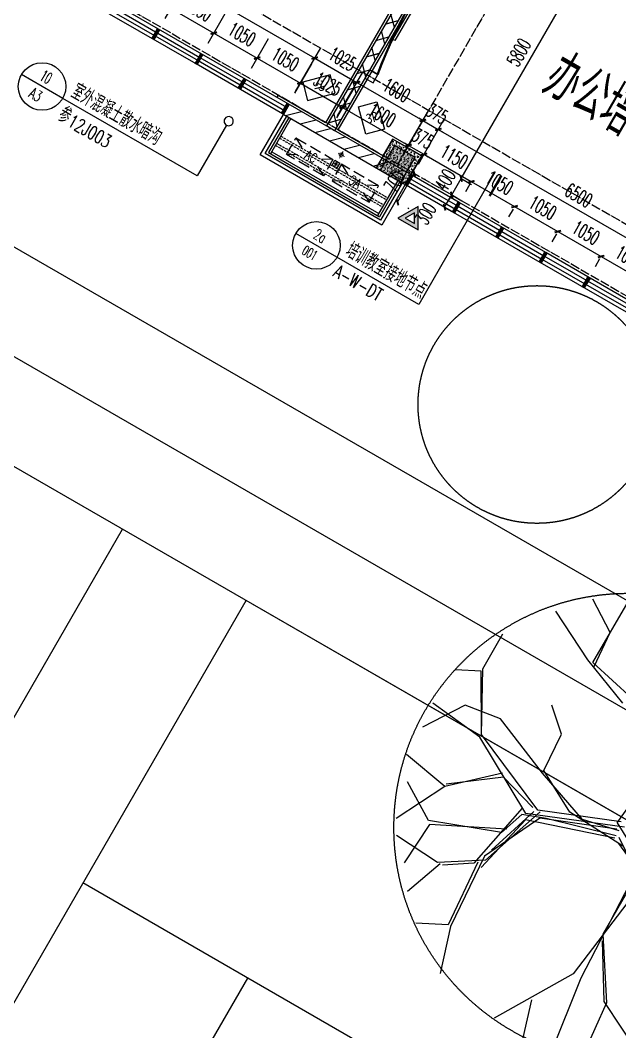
# Model space of a CAD drawing. Header units: millimetres. Extents: x 216654360 to 218309126, y 218099985 to 219647706.
# Drawn here: x 217933251 to 217945858, y 218918022 to 218939301 of the extents above; entities that cross this region are included whole.
import ezdxf
from ezdxf.enums import TextEntityAlignment as Align
from ezdxf.xclip import XClip

# ---------------------------------------------------------------- set-up
doc = ezdxf.new("R2010")
doc.units = ezdxf.units.MM
doc.header["$LTSCALE"] = 1000
doc.header["$XCLIPFRAME"] = 0
doc.linetypes.add('DASH', pattern=[0.35, 0.25, -0.1])
doc.linetypes.add('DOTE', pattern=[2.42, 2, -0.2, 0.02, -0.2])
for name, color, linetype in [('A-ANNO-DIMS', 3, 'Continuous'), ('A-ANNO-DOTE', 1, 'DOTE'), ('A-ANNO-IDEN-INDX', 3, 'Continuous'), ('A-ANNO-TXT', 7, 'Continuous'), ('A-COLU', 2, 'Continuous'), ('A-COLU-CONC', 2, 'Continuous'), ('A-FLOR', 91, 'Continuous'), ('A-FLOR-SPCL', 245, 'Continuous'), ('A-FURN', 45, 'Continuous'), ('A-WALL', 2, 'Continuous'), ('A-WALL-PATT', 252, 'Continuous'), ('A-WIND', 161, 'Continuous'), ('F-辅助线', 192, 'Continuous'), ('KTIAO', 21, 'Continuous'), ('PUB_HATCH', 8, 'Continuous'), ('WINDOW', 4, 'Continuous'), ('ZBTZ', 3, 'Continuous'), ('现状植物', 3, 'Continuous'), ('看线', 142, 'Continuous'), ('空调', 30, 'Continuous')]:
    doc.layers.add(name, color=color, linetype=linetype)
doc.layers.add('p-排水管', color=20, linetype='Continuous', lineweight=5)
doc.styles.add('_TCH_DIM_T3', font='SIMPLEX.shx', dxfattribs={"width": 0.564706, "bigfont": 'GBCBIG.shx'})
doc.styles.add('A_AXIS', font='COMPLEX', dxfattribs={"width": 0.8, "bigfont": 'HZ'})
doc.styles.add('A_DIM', font='SIMPLEX', dxfattribs={"width": 0.7, "bigfont": 'HZ'})
doc.styles.add('A_TIT', font='STFANGSO.TTF', dxfattribs={"width": 0.85})
doc.styles.add('AUDIT_D_250603204042-0', font='SIMPLEX', dxfattribs={"width": 0.7, "bigfont": 'HZ'})
doc.styles.add('HZTXT', font='TXT', dxfattribs={"bigfont": 'HZTXT'})
doc.dimstyles.new('_TCH_ARCH&&100', dxfattribs={"dimtxt": 297.5, "dimasz": 100, "dimexe": 250, "dimexo": 300, "dimgap": 126.25, "dimtad": 1, "dimdec": 0, "dimzin": 0, "dimdsep": 46, "dimtxsty": '_TCH_DIM_T3', "dimblk": 'ARCHTICK', "dimcen": 0.09, "dimclrt": 7, "dimazin": 2, "dimtfac": 1, "dimtdec": 0, "dimtix": 1, "dimtmove": 2, "dimatfit": 3, "dimfxl": 100, "dimtolj": 1, "dimtzin": 0, "dimarcsym": 0})
pattern_1 = [(45, (200, 0), (-200.000203, 200.000203), []), (135, (200, 0), (-200.000203, -200.000203), [])]

# ---------------------------------------------------------------- blocks, each defined once
blk = doc.blocks.new('123dttyuu')
at = {"color": 251, "linetype": 'Continuous'}
blk.add_line((-475.537, -1172.087), (-513.695, -1172.087), dxfattribs=at)
at = {"color": 7, "linetype": 'Continuous'}
for points in [[(-426.712, -1191.829), (-447.763, -1191.829, -0.200274), (-450.606, -1190.642), (-467.718, -1173.349, 0.200274), (-475.537, -1170.087), (-513.695, -1170.087)], [(-457.987, -1188.87), (-470.562, -1176.163, 0.200274), (-475.537, -1174.087), (-513.695, -1174.087)]]:
    blk.add_lwpolyline(points, format="xyb", dxfattribs=at)
blk = doc.blocks.new('$plan$00004031')
for p, q in [((-523.8, 582.7), (-523.8, 930.2)), ((-523.8, 743.1), (-670.9, 836.6)), ((-510.4, 569.3), (-523.8, 743.1)), ((-550.5, 582.7), (-791.3, 703)), ((-309.7, 489.1), (-550.5, 582.7)), ((-282.9, 529.2), (-523.8, 582.7)), ((-951.9, 302), (-951.9, 489.1)), ((-951.9, 288.7), (-1058.9, 235.2)), ((-804.7, 34.7), (-951.9, 302)), ((-804.7, 34.7), (-951.9, 288.7)), ((-483.6, 221.8), (-590.7, 315.4)), ((-55.5, -5.4), (-28.7, 275.3)), ((-470.2, 34.7), (-483.6, 221.8)), ((-764.6, 141.6), (-938.5, 114.9)), ((-470.2, 21.3), (-764.6, 141.6)), ((-938.5, 114.9), (-1058.9, -72.2)), ((-804.7, 21.3), (-1072.3, 48.1)), ((-403.4, -139), (-804.7, 34.7)), ((-443.5, -179.1), (-804.7, 21.3)), ((-269.6, -72.2), (-470.2, 34.7)), ((-202.7, -72.2), (-470.2, 21.3)), ((-42.1, 8), (-403.4, -139)), ((-15.4, -5.4), (-443.5, -179.1)), ((-42.1, -32.1), (-376.6, -165.8)), ((-28.7, -32.1), (-202.7, -72.2)), ((-55.5, -5.4), (292.3, -192.5)), ((-630.8, -72.2), (-831.5, -259.3)), ((-617.4, -85.6), (-831.5, -246)), ((-430.1, -139), (-617.4, -85.6)), ((-28.7, -72.2), (-430.1, -205.9)), ((-28.7, -58.8), (-349.8, -152.4)), ((24.8, -85.6), (-269.6, -72.2)), ((-15.4, -58.8), (185.3, -192.5)), ((-2, -85.6), (359.2, -246)), ((-390, -139), (-497, -459.8)), ((131.8, -125.7), (158.6, -713.8)), ((145.2, -139), (145.2, -486.5)), ((-470.2, -165.8), (-537.1, -499.9)), ((-376.6, -165.8), (-510.4, -446.4)), ((-416.7, -152.4), (-497, -406.3)), ((-349.8, -152.4), (-456.9, -192.5)), ((-831.5, -259.3), (-1058.9, -219.2)), ((-456.9, -192.5), (-497, -312.8)), ((-430.1, -205.9), (-497, -499.9)), ((185.3, -192.5), (118.4, -713.8)), ((-831.5, -259.3), (-951.9, -499.9)), ((-818.1, -433.1), (-992, -326.2)), ((-497, -312.8), (-818.1, -433.1)), ((-483.6, -286.1), (-804.7, -446.4)), ((-804.7, -446.4), (-818.1, -660.3)), ((-497, -459.8), (-684.3, -580.1)), ((-510.4, -446.4), (-483.6, -807.3)), ((-537.1, -499.9), (-657.5, -580.1)), ((-523.8, -486.5), (-497, -807.3)), ((145.2, -486.5), (319.1, -753.8)), ((158.6, -513.3), (305.7, -753.8)), ((-684.3, -580.1), (-911.7, -566.7)), ((-670.9, -580.1), (-737.8, -767.2)), ((118.4, -713.8), (-95.6, -1074.6)), ((158.6, -713.8), (212.1, -1088)), ((305.7, -753.8), (600.1, -900.9)), ((319.1, -753.8), (345.9, -1021.2)), ((-497, -807.3), (-630.8, -874.1)), ((-483.6, -807.3), (-416.7, -1021.2)), ((11.4, -914.2), (64.9, -1088))]:
    blk.add_line(p, q)
blk.add_circle((0, 1.7), 1086.3)
blk = doc.blocks.new('123sfg')
at = {"color": 5, "linetype": 'Continuous'}
for p, q in [((-488.181, -1174.087), (-488.181, -1227.658)), ((-485.181, -1174.087), (-485.181, -1225.876)), ((-481.181, -1185.845), (-481.181, -1180.938))]:
    blk.add_line(p, q, dxfattribs=at)
at = {"color": 3, "linetype": 'Continuous'}
for p, q in [((-475.537, -1174.077), (-485.181, -1174.077)), ((-470.656, -1180.938), (-485.181, -1180.938))]:
    blk.add_line(p, q, dxfattribs=at)
blk.add_circle((-481.944, -1167.449), 2.5, dxfattribs=at)
at = {"color": 7, "linetype": 'Continuous'}
blk.add_blockref('123dttyuu', (0, 0.01), dxfattribs=at)
at = {"layer": 'ZBTZ', "linetype": 'Continuous', "xscale": 0.004534787596233304, "yscale": 0.004534787596233304, "zscale": 0.004534787596233304, "rotation": 359.9999999999989}
blk.add_blockref('$plan$00004031', (-475.835, -1174.204), dxfattribs=at)
blk = doc.blocks.new('67890-')
at = {"layer": 'PUB_HATCH'}
h = blk.add_hatch(dxfattribs=at)
h.set_pattern_fill('多孔材料', color=256, scale=100, style=0)
h.set_pattern_definition(pattern_1)
h.paths.add_polyline_path([(4937797, -191756), (4937597, -191556), (4937597, -198596), (4937797, -198596)])
at = {"layer": 'A-FURN', "color": 251}
blk.add_line((4937796, -197120), (4937996, -197120), dxfattribs=at)
for points in [[(4937896, -194320), (4937946, -194320), (4937946, -196320), (4937896, -196320)], [(4937796, -197120), (4937796, -197320), (4937996, -197320), (4937996, -197120)], [(4938405, -198331), (4937981, -197907), (4938263, -197624), (4938688, -198048)]]:
    blk.add_lwpolyline(points, close=True, dxfattribs=at)
for radius, start, end in [(10897, 170.4811, 189.4962), (10877, 170.4635, 189.5139)]:
    blk.add_arc((4948724, -195322), radius, start, end, dxfattribs=at)
at = {"layer": 'A-WALL'}
for p, q in [((4937597, -191556), (4937597, -198596)), ((4937797, -191756), (4937797, -198596)), ((4937797, -198596), (4937597, -198596))]:
    blk.add_line(p, q, dxfattribs=at)
at = {"layer": 'A-WALL', "color": 6}
blk.add_lwpolyline([(4937872, -191806), (4937847, -191806), (4937847, -198546), (4938947, -198546), (4938947, -198136), (4939647, -198136), (4939647, -198596)], dxfattribs=at)
at = {"layer": 'A-ANNO-TXT', "linetype": 'Continuous', "style": 'A_DIM', "width": 0.7}
blk.add_text('办公培训用房', height=1000, dxfattribs=at).set_placement((4941110, -195730))
at = {"layer": 'A-ANNO-TXT', "style": 'A_TIT', "width": 0.85}
blk.add_text('3P', height=209.3, rotation=45, dxfattribs=at).set_placement((4938326, -198123))
blk = doc.blocks.new('erhyu')
at = {"layer": 'PUB_HATCH'}
h = blk.add_hatch(dxfattribs=at)
h.set_pattern_fill('多孔材料', color=256, scale=100, style=0)
h.set_pattern_definition(pattern_1)
h.paths.add_polyline_path([(4947513, -191656), (4947447, -191756), (4947447, -198596), (4947647, -198596), (4947647, -191656)])
at = {"layer": 'A-FURN', "color": 251}
blk.add_lwpolyline([(4946838, -198331), (4947263, -197907), (4946980, -197624), (4946555, -198048)], close=True, dxfattribs=at)
at = {"layer": 'A-WALL'}
for p, q in [((4947647, -191656), (4947647, -198596)), ((4947447, -191756), (4947447, -198596)), ((4947647, -198596), (4947447, -198596))]:
    blk.add_line(p, q, dxfattribs=at)
at = {"layer": 'A-WALL', "color": 6}
blk.add_line((4946247, -198596), (4946247, -198546), dxfattribs=at)
blk.add_lwpolyline([(4947372, -191806), (4947397, -191806), (4947397, -198546), (4946247, -198546)], dxfattribs=at)
at = {"layer": 'A-ANNO-TXT', "style": 'A_TIT', "width": 0.85}
blk.add_text('3P', height=209.3, rotation=315, dxfattribs=at).set_placement((4946734, -197940))
blk = doc.blocks.new('A$Cbd128c3d')
at = {"layer": 'A-COLU'}
h = blk.add_hatch(color=256, dxfattribs=at)
h.dxf.hatch_style = 1
h.paths.add_polyline_path([(3600, -240), (4100, -240), (4100, -840), (3600, -840)])
blk.add_lwpolyline([(3600, -240), (4100, -240), (4100, -840), (3600, -840)], close=True, dxfattribs=at)
blk = doc.blocks.new('124sty')
at = {"layer": 'A-COLU-CONC'}
h = blk.add_hatch(dxfattribs=at)
h.set_pattern_fill('混凝土', scale=10, angle=270)
h.set_pattern_definition([(320, (0, 0), (-6.2752135, -71.72601826), [7.5, -82.5]), (265, (0, 0), (75.2192134, 13.8751334), [6, -66]), (10.4514, (-0.52, -5.98), (68.9439542, -57.8509382), [6.374019, -70.1142112]), (316.1842, (20, -4e-15), (-16.5519014, -106.7241049), [11.25, -123.75]), (6.6356, (18.62, -8.89), (97.4117871, -93.4662706), [9.5610288, -105.1713]), (261.1842, (20, -4e-15), (97.41186, -93.4661945), [9, -99]), (291, (15, -10), (-40.26188907, -59.6907052), [7.5, -82.5]), (236, (15, -10), (72.5150045, -24.3315332), [6, -66]), (341.4514, (11.645, -14.974), (32.2530497, -84.02226286), [6.374019, -70.1142112]), (307.5, (0, 0), (33.28938538, -1.21598553), [0, -65.2, 0, -67, 0, -66.25]), (277.5, (0, 0), (39.44117119, -26.30695374), [0, -38.2, 0, -63.7, 0, -25.25]), (237.5, (4e-15, 22.3), (-2.25548717, -53.38224362), [0, -25, 0, -78, 0, -103.5]), (227.5, (6e-15, 32.3), (10.01049823, -58.31861693), [0, -32.5, 0, -51.8, 0, -73.5])])
h.paths.add_polyline_path([(6511336, 87627), (6512036, 87627), (6512036, 86927), (6511336, 86927)])
at = {"layer": 'A-COLU-CONC', "color": 7}
for points in [[(6511336, 87627), (6512036, 87627), (6512036, 86927), (6511336, 86927)], [(6511436, 87627), (6511936, 87627), (6511936, 87027), (6511436, 87027)], [(6511436, 87627), (6511936, 87627), (6511936, 87027), (6511436, 87027)]]:
    blk.add_lwpolyline(points, close=True, dxfattribs=at)
blk.add_blockref('A$Cbd128c3d', (6507836, 87867))
blk = doc.blocks.new('2929sk')
at = {"layer": 'A-ANNO-DOTE', "ltscale": 0.1}
for p, q in [((-16719, -79973), (-76058, -79973)), ((-40108, -98506), (-40108, -79973)), ((-16719, -81273), (-77372, -81273))]:
    blk.add_line(p, q, dxfattribs=at)
at = {"layer": 'A-COLU-CONC', "color": 7, "xscale": -1, "rotation": 359.9999557338585}
blk.add_blockref('124sty', (6471578, -167305), dxfattribs=at)
blk = doc.blocks.new('$WINLIB2D$00000001')
at = {"color": 0}
for points in [[(-0.5, 0.5), (-0.5, -0.5)], [(-0.5, 0.5), (0.5, 0.5)], [(0.5, -0.5), (0.5, 0.5)], [(0.5, 0.167), (-0.5, 0.167)], [(0.5, -0.167), (-0.5, -0.167)], [(-0.5, -0.5), (0.5, -0.5)]]:
    blk.add_lwpolyline(points, dxfattribs=at)
blk = doc.blocks.new('yrtggerr')
at = {"layer": 'PUB_HATCH'}
h = blk.add_hatch(dxfattribs=at)
h.set_pattern_fill('普通砖', color=256, scale=100, style=0)
h.set_pattern_definition([(45, (0, 179.5), (-176.776766, 176.776766), [])])
h.paths.add_polyline_path([(6087321, 26732), (6084321, 26732), (6084321, 26492), (6087321, 26492)])
at = {"layer": 'A-WALL'}
for p, q in [((6087321, 26732), (6084321, 26732)), ((6084321, 26732), (6084321, 26492)), ((6087321, 26492), (6087321, 26732)), ((6084321, 26492), (6087321, 26492))]:
    blk.add_line(p, q, dxfattribs=at)
at = {"layer": 'A-WIND', "rotation": 180}
for p, xscale, yscale, zscale in [((6081171, 26612), 2100, -240, 2100), ((6083271, 26612), 2100, -240, 2100), ((6087896, 26612), 1150, 240, 1150), ((6089521, 26612), 2100, -240, 2100), ((6091621, 26612), 2100, -240, 2100)]:
    blk.add_blockref('$WINLIB2D$00000001', p, dxfattribs=dict(at, xscale=xscale, yscale=yscale, zscale=zscale))
blk = doc.blocks.new('13afrt5y')
h = blk.add_hatch(color=251)
h.dxf.hatch_style = 1
h.paths.add_polyline_path([(6076796, 26732), (6076846, 26732), (6076846, 26492), (6076796, 26492)])
at = {"layer": 'WINDOW'}
blk.add_lwpolyline([(6076796, 26732), (6076846, 26732), (6076846, 26492), (6076796, 26492)], close=True, dxfattribs=at)
blk = doc.blocks.new('123rgty')
h = blk.add_hatch(color=1)
h.dxf.hatch_style = 1
h.paths.add_polyline_path([(6084240, 23865), (6083696, 23066), (6084660, 22994)])
h.paths.add_polyline_path([(6084218, 23566), (6084412, 23163), (6083966, 23196)], flags=16)
at = {"color": 251}
for points in [[(6083696, 23066), (6084660, 22994), (6084240, 23865)], [(6083966, 23196), (6084412, 23163), (6084218, 23566)]]:
    blk.add_lwpolyline(points, close=True, dxfattribs=at)
blk = doc.blocks.new('424e523234')
at = {"layer": 'KTIAO', "linetype": 'DASH'}
for p, q in [((89815, -4159703), (90024, -4159814)), ((90715, -4159703), (90508, -4159814)), ((90024, -4159992), (89815, -4160103)), ((90508, -4159992), (90715, -4160103))]:
    blk.add_line(p, q, dxfattribs=at)
blk.add_lwpolyline([(89815, -4159703), (90715, -4159703), (90715, -4160103), (89815, -4160103)], close=True, dxfattribs=at)
at = {"layer": '空调', "color": 7, "style": 'HZTXT', "width": 0.75}
blk.add_text('AC', height=198, dxfattribs=at).set_placement((90163, -4159977))
blk = doc.blocks.new('uh24h')
at = {"layer": 'F-辅助线'}
blk.add_lwpolyline([(0, 0), (350, 0), (350, 350), (0, 350)], close=True, dxfattribs=at)
at = {"layer": 'p-排水管'}
for points in [[(50, 175), (300, 175)], [(175, 300), (175, 50)]]:
    blk.add_lwpolyline(points, dxfattribs=at)
blk.add_lwpolyline([(100, 175, 1), (250, 175, 1), (100, 175, 1)], format="xyb", dxfattribs=at)
blk = doc.blocks.new('A$C1B26468D')
at = {"layer": 'p-排水管'}
for points in [[(0, 0), (-116, 0)], [(0, 0), (0, 112)], [(0, 0), (116, 0)], [(0, 0), (0, -112)]]:
    blk.add_lwpolyline(points, dxfattribs=at)
at = {"layer": 'p-排水管', "color": 1, "ltscale": 0.4, "const_width": 10}
blk.add_lwpolyline([(-75, 0, 2.414214), (0, 75, 0.414214)], format="xyb", close=True, dxfattribs=at)
at = {"layer": 'p-排水管'}
blk.add_circle((0, 0), 51.7, dxfattribs=at)
blk = doc.blocks.new('123saa')
at = {"layer": '看线', "ltscale": 0.4, "xscale": 0.6666666666666666, "yscale": 0.6666666666666666, "zscale": 0.6666666666666666}
blk.add_blockref('A$C1B26468D', (6115536, -199016), dxfattribs=at)
blk = doc.blocks.new('gretrnhthreygthrhnfehtryre')
at = {"layer": 'A-FLOR'}
for points in [[(-12156, -352004), (-12156, -352987), (-15106, -352986), (-15106, -352003)], [(-12231, -352004), (-12231, -352912), (-15031, -352911), (-15031, -352003)]]:
    blk.add_lwpolyline(points, close=True, dxfattribs=at)
at = {"layer": 'A-FLOR', "color": 40, "true_color": 0xf8d731}
for points in [[(-14981, -352003), (-14981, -352857)], [(-14931, -352003), (-14931, -352857)], [(-12331, -352003), (-12331, -352858)], [(-12281, -352003), (-12281, -352858)], [(-14981, -352857), (-12281, -352858)], [(-14931, -352807), (-12331, -352808)]]:
    blk.add_lwpolyline(points, dxfattribs=at)
at = {"layer": 'A-FLOR', "color": 40, "linetype": 'DASH', "ltscale": 0.2, "true_color": 0xf8d731}
for points in [[(-14931, -352428), (-12331, -352427)], [(-14931, -352478), (-12331, -352477)], [(-14931, -352600), (-12331, -352599)], [(-14931, -352650), (-12331, -352649)]]:
    blk.add_lwpolyline(points, dxfattribs=at)
at = {"layer": 'A-ANNO-TXT', "xscale": -0.3333333333333333, "yscale": 0.3333333333333333, "zscale": 0.3333333333333333}
blk.add_blockref('uh24h', (-13573, -352416), dxfattribs=at)
at = {"layer": 'A-WALL-PATT', "rotation": 90}
blk.add_blockref('123saa', (-212647, -6467669), dxfattribs=at)
at = {"layer": '空调'}
blk.add_blockref('424e523234', (-104449, 3807400), dxfattribs=at)
at = {"layer": '空调', "xscale": -1}
blk.add_blockref('424e523234', (77188, 3807400), dxfattribs=at)
blk = doc.blocks.new('_ArchTick')
at = {"color": 0, "linetype": 'ByBlock', "const_width": 0.4}
blk.add_lwpolyline([(-0.5, -0.5), (0.5, 0.5)], dxfattribs=at)
blk = doc.blocks.new('*D564')
at = {"layer": 'A-ANNO-DIMS', "color": 0, "lineweight": -2, "transparency": 16777216}
for p, q in [((6081171, 27706), (6081171, 26989)), ((6082221, 27706), (6082221, 26989)), ((6081171, 27239), (6082221, 27239))]:
    blk.add_line(p, q, dxfattribs=at)
at = {"layer": 'Defpoints', "color": 0, "transparency": 16777216}
for p in [(6081171, 28006), (6082221, 28006), (6082221, 27239)]:
    blk.add_point(p, dxfattribs=at)
at = {"layer": 'A-ANNO-DIMS', "color": 0, "lineweight": -2, "transparency": 16777216, "xscale": 100, "yscale": 100, "zscale": 100}
for p, rotation in [((6081171, 27239), 180.0034068121755), ((6082221, 27239), 0.003406812175547745)]:
    blk.add_blockref('_ArchTick', p, dxfattribs=dict(at, rotation=rotation))
at = {"layer": 'A-ANNO-DIMS', "color": 7, "transparency": 16777216, "insert": (6081696, 27514), "char_height": 297.5, "attachment_point": 5, "rotation": 0.0034, "style": '_TCH_DIM_T3'}
blk.add_mtext('\\A1;1050', dxfattribs=at)
blk = doc.blocks.new('*D565')
at = {"layer": 'A-ANNO-DIMS', "color": 0, "lineweight": -2, "transparency": 16777216}
for p, q in [((6082221, 27706), (6082221, 26989)), ((6083271, 27706), (6083271, 26990)), ((6082221, 27239), (6083271, 27240))]:
    blk.add_line(p, q, dxfattribs=at)
at = {"layer": 'Defpoints', "color": 0, "transparency": 16777216}
for p in [(6082221, 28006), (6083271, 28006), (6083271, 27240)]:
    blk.add_point(p, dxfattribs=at)
at = {"layer": 'A-ANNO-DIMS', "color": 0, "lineweight": -2, "transparency": 16777216, "xscale": 100, "yscale": 100, "zscale": 100}
for p, rotation in [((6082221, 27239), 180.0034068121754), ((6083271, 27240), 0.003406812175356913)]:
    blk.add_blockref('_ArchTick', p, dxfattribs=dict(at, rotation=rotation))
at = {"layer": 'A-ANNO-DIMS', "color": 7, "transparency": 16777216, "insert": (6082746, 27515), "char_height": 297.5, "attachment_point": 5, "rotation": 0.0034, "style": '_TCH_DIM_T3'}
blk.add_mtext('\\A1;1050', dxfattribs=at)
blk = doc.blocks.new('*D566')
at = {"layer": 'A-ANNO-DIMS', "color": 0, "lineweight": -2, "transparency": 16777216}
for p, q in [((6083271, 27706), (6083271, 26990)), ((6084321, 27706), (6084321, 26990)), ((6083271, 27240), (6084321, 27240))]:
    blk.add_line(p, q, dxfattribs=at)
at = {"layer": 'Defpoints', "color": 0, "transparency": 16777216}
for p in [(6083271, 28006), (6084321, 28006), (6084321, 27240)]:
    blk.add_point(p, dxfattribs=at)
at = {"layer": 'A-ANNO-DIMS', "color": 0, "lineweight": -2, "transparency": 16777216, "xscale": 100, "yscale": 100, "zscale": 100}
for p, rotation in [((6083271, 27240), 180.0034068121753), ((6084321, 27240), 0.00340681217534419)]:
    blk.add_blockref('_ArchTick', p, dxfattribs=dict(at, rotation=rotation))
at = {"layer": 'A-ANNO-DIMS', "color": 7, "transparency": 16777216, "insert": (6083796, 27515), "char_height": 297.5, "attachment_point": 5, "rotation": 0.0034, "style": '_TCH_DIM_T3'}
blk.add_mtext('\\A1;1050', dxfattribs=at)
blk = doc.blocks.new('*D567')
at = {"layer": 'A-ANNO-DIMS', "color": 0, "lineweight": -2, "transparency": 16777216}
for p, q in [((6084321, 27706), (6084321, 26990)), ((6085346, 27706), (6085346, 26990)), ((6084321, 27240), (6085346, 27240))]:
    blk.add_line(p, q, dxfattribs=at)
at = {"layer": 'Defpoints', "color": 0, "transparency": 16777216}
for p in [(6084321, 28006), (6085346, 28006), (6085346, 27240)]:
    blk.add_point(p, dxfattribs=at)
at = {"layer": 'A-ANNO-DIMS', "color": 0, "lineweight": -2, "transparency": 16777216, "xscale": 100, "yscale": 100, "zscale": 100}
for p, rotation in [((6084321, 27240), 180.0034068121755), ((6085346, 27240), 0.003406812175471411)]:
    blk.add_blockref('_ArchTick', p, dxfattribs=dict(at, rotation=rotation))
at = {"layer": 'A-ANNO-DIMS', "color": 7, "transparency": 16777216, "insert": (6084833, 27515), "char_height": 297.5, "attachment_point": 5, "rotation": 0.0034, "style": '_TCH_DIM_T3'}
blk.add_mtext('\\A1;1025', dxfattribs=at)
blk = doc.blocks.new('*D596')
at = {"layer": 'A-ANNO-DIMS', "color": 0, "lineweight": -2, "transparency": 16777216}
for p, q in [((6087321, 27032), (6087321, 28095)), ((6093821, 27032), (6093821, 28095)), ((6087321, 27845), (6093821, 27845))]:
    blk.add_line(p, q, dxfattribs=at)
at = {"layer": 'Defpoints', "color": 0, "transparency": 16777216}
for p in [(6093821, 27845), (6087321, 26732), (6093821, 26732)]:
    blk.add_point(p, dxfattribs=at)
at = {"layer": 'A-ANNO-DIMS', "color": 0, "lineweight": -2, "transparency": 16777216, "xscale": 100, "yscale": 100, "zscale": 100}
for p, rotation in [((6087321, 27845), 179.9999366693548), ((6093821, 27845), 359.9999366693548)]:
    blk.add_blockref('_ArchTick', p, dxfattribs=dict(at, rotation=rotation))
at = {"layer": 'A-ANNO-DIMS', "color": 7, "transparency": 16777216, "insert": (6090571, 28120), "char_height": 297.5, "attachment_point": 5, "rotation": 359.9999, "style": '_TCH_DIM_T3'}
blk.add_mtext('\\A1;6500', dxfattribs=at)
blk = doc.blocks.new('*D597')
at = {"layer": 'A-ANNO-DIMS', "color": 0, "lineweight": -2, "transparency": 16777216}
for p, q in [((6086946, 27032), (6086946, 28095)), ((6087321, 27032), (6087321, 28095)), ((6086946, 27845), (6086846, 27845)), ((6086946, 27845), (6087321, 27845)), ((6087321, 27845), (6087421, 27845))]:
    blk.add_line(p, q, dxfattribs=at)
at = {"layer": 'Defpoints', "color": 0, "transparency": 16777216}
for p in [(6087321, 27845), (6086946, 26732), (6087321, 26732)]:
    blk.add_point(p, dxfattribs=at)
at = {"layer": 'A-ANNO-DIMS', "color": 0, "lineweight": -2, "transparency": 16777216, "xscale": 100, "yscale": 100, "zscale": 100}
for p, rotation in [((6086946, 27845), 359.9999366693551), ((6087321, 27845), 179.9999366693551)]:
    blk.add_blockref('_ArchTick', p, dxfattribs=dict(at, rotation=rotation))
at = {"layer": 'A-ANNO-DIMS', "color": 7, "transparency": 16777216, "insert": (6087133, 28120), "char_height": 297.5, "attachment_point": 5, "rotation": 359.9999, "style": '_TCH_DIM_T3'}
blk.add_mtext('\\A1;375', dxfattribs=at)
blk = doc.blocks.new('*D598')
at = {"layer": 'A-ANNO-DIMS', "color": 0, "lineweight": -2, "transparency": 16777216}
for p, q in [((6085346, 27032), (6085346, 28095)), ((6086946, 27032), (6086946, 28095)), ((6085346, 27845), (6086946, 27845))]:
    blk.add_line(p, q, dxfattribs=at)
at = {"layer": 'Defpoints', "color": 0, "transparency": 16777216}
for p in [(6086946, 27845), (6085346, 26732), (6086946, 26732)]:
    blk.add_point(p, dxfattribs=at)
at = {"layer": 'A-ANNO-DIMS', "color": 0, "lineweight": -2, "transparency": 16777216, "xscale": 100, "yscale": 100, "zscale": 100}
for p, rotation in [((6085346, 27845), 179.9999366693548), ((6086946, 27845), 359.9999366693548)]:
    blk.add_blockref('_ArchTick', p, dxfattribs=dict(at, rotation=rotation))
at = {"layer": 'A-ANNO-DIMS', "color": 7, "transparency": 16777216, "insert": (6086146, 28120), "char_height": 297.5, "attachment_point": 5, "rotation": 359.9999, "style": '_TCH_DIM_T3'}
blk.add_mtext('\\A1;1600', dxfattribs=at)
blk = doc.blocks.new('*D599')
at = {"layer": 'A-ANNO-DIMS', "color": 0, "lineweight": -2, "transparency": 16777216}
for p, q in [((6084321, 27032), (6084321, 28095)), ((6085346, 27032), (6085346, 28095)), ((6084321, 27845), (6085346, 27845))]:
    blk.add_line(p, q, dxfattribs=at)
at = {"layer": 'Defpoints', "color": 0, "transparency": 16777216}
for p in [(6085346, 27845), (6084321, 26732), (6085346, 26732)]:
    blk.add_point(p, dxfattribs=at)
at = {"layer": 'A-ANNO-DIMS', "color": 0, "lineweight": -2, "transparency": 16777216, "xscale": 100, "yscale": 100, "zscale": 100}
for p, rotation in [((6084321, 27845), 179.9999366693547), ((6085346, 27845), 359.9999366693547)]:
    blk.add_blockref('_ArchTick', p, dxfattribs=dict(at, rotation=rotation))
at = {"layer": 'A-ANNO-DIMS', "color": 7, "transparency": 16777216, "insert": (6084833, 28120), "char_height": 297.5, "attachment_point": 5, "rotation": 359.9999, "style": '_TCH_DIM_T3'}
blk.add_mtext('\\A1;1025', dxfattribs=at)
blk = doc.blocks.new('*D600')
at = {"layer": 'A-ANNO-DIMS', "color": 0, "lineweight": -2, "transparency": 16777216}
for p, q in [((6079746, 27032), (6079746, 28095)), ((6084321, 27032), (6084321, 28095)), ((6079746, 27845), (6084321, 27845))]:
    blk.add_line(p, q, dxfattribs=at)
at = {"layer": 'Defpoints', "color": 0, "transparency": 16777216}
for p in [(6084321, 27845), (6079746, 26732), (6084321, 26732)]:
    blk.add_point(p, dxfattribs=at)
at = {"layer": 'A-ANNO-DIMS', "color": 0, "lineweight": -2, "transparency": 16777216, "xscale": 100, "yscale": 100, "zscale": 100}
for p, rotation in [((6079746, 27845), 179.9999366693548), ((6084321, 27845), 359.9999366693548)]:
    blk.add_blockref('_ArchTick', p, dxfattribs=dict(at, rotation=rotation))
at = {"layer": 'A-ANNO-DIMS', "color": 7, "transparency": 16777216, "insert": (6082033, 28120), "char_height": 297.5, "attachment_point": 5, "rotation": 359.9999, "style": '_TCH_DIM_T3'}
blk.add_mtext('\\A1;4575', dxfattribs=at)
blk = doc.blocks.new('*D612')
at = {"layer": 'A-ANNO-DIMS', "color": 0, "lineweight": -2, "transparency": 16777216}
for p, q in [((6091621, 27240), (6092671, 27240)), ((6091621, 27181), (6091621, 26990)), ((6092671, 27181), (6092671, 26990))]:
    blk.add_line(p, q, dxfattribs=at)
at = {"layer": 'Defpoints', "color": 0, "transparency": 16777216}
for p in [(6091621, 27481), (6092671, 27481), (6092671, 27240)]:
    blk.add_point(p, dxfattribs=at)
at = {"layer": 'A-ANNO-DIMS', "color": 0, "lineweight": -2, "transparency": 16777216, "xscale": 100, "yscale": 100, "zscale": 100, "rotation": 180}
blk.add_blockref('_ArchTick', (6091621, 27240), dxfattribs=at)
at = {"layer": 'A-ANNO-DIMS', "color": 0, "lineweight": -2, "transparency": 16777216, "xscale": 100, "yscale": 100, "zscale": 100}
blk.add_blockref('_ArchTick', (6092671, 27240), dxfattribs=at)
at = {"layer": 'A-ANNO-DIMS', "color": 7, "transparency": 16777216, "insert": (6092146, 27515), "char_height": 297.5, "attachment_point": 5, "style": '_TCH_DIM_T3'}
blk.add_mtext('\\A1;1050', dxfattribs=at)
blk = doc.blocks.new('*D613')
at = {"layer": 'A-ANNO-DIMS', "color": 0, "lineweight": -2, "transparency": 16777216}
for p, q in [((6090571, 27240), (6091621, 27240)), ((6090571, 27181), (6090571, 26990)), ((6091621, 27181), (6091621, 26990))]:
    blk.add_line(p, q, dxfattribs=at)
at = {"layer": 'Defpoints', "color": 0, "transparency": 16777216}
for p in [(6090571, 27481), (6091621, 27481), (6091621, 27240)]:
    blk.add_point(p, dxfattribs=at)
at = {"layer": 'A-ANNO-DIMS', "color": 0, "lineweight": -2, "transparency": 16777216, "xscale": 100, "yscale": 100, "zscale": 100, "rotation": 180}
blk.add_blockref('_ArchTick', (6090571, 27240), dxfattribs=at)
at = {"layer": 'A-ANNO-DIMS', "color": 0, "lineweight": -2, "transparency": 16777216, "xscale": 100, "yscale": 100, "zscale": 100}
blk.add_blockref('_ArchTick', (6091621, 27240), dxfattribs=at)
at = {"layer": 'A-ANNO-DIMS', "color": 7, "transparency": 16777216, "insert": (6091096, 27515), "char_height": 297.5, "attachment_point": 5, "style": '_TCH_DIM_T3'}
blk.add_mtext('\\A1;1050', dxfattribs=at)
blk = doc.blocks.new('*D614')
at = {"layer": 'A-ANNO-DIMS', "color": 0, "lineweight": -2, "transparency": 16777216}
for p, q in [((6089521, 27240), (6090571, 27240)), ((6089521, 27181), (6089521, 26990)), ((6090571, 27181), (6090571, 26990))]:
    blk.add_line(p, q, dxfattribs=at)
at = {"layer": 'Defpoints', "color": 0, "transparency": 16777216}
for p in [(6089521, 27481), (6090571, 27481), (6090571, 27240)]:
    blk.add_point(p, dxfattribs=at)
at = {"layer": 'A-ANNO-DIMS', "color": 0, "lineweight": -2, "transparency": 16777216, "xscale": 100, "yscale": 100, "zscale": 100, "rotation": 180}
blk.add_blockref('_ArchTick', (6089521, 27240), dxfattribs=at)
at = {"layer": 'A-ANNO-DIMS', "color": 0, "lineweight": -2, "transparency": 16777216, "xscale": 100, "yscale": 100, "zscale": 100}
blk.add_blockref('_ArchTick', (6090571, 27240), dxfattribs=at)
at = {"layer": 'A-ANNO-DIMS', "color": 7, "transparency": 16777216, "insert": (6090046, 27515), "char_height": 297.5, "attachment_point": 5, "style": '_TCH_DIM_T3'}
blk.add_mtext('\\A1;1050', dxfattribs=at)
blk = doc.blocks.new('*D615')
at = {"layer": 'A-ANNO-DIMS', "color": 0, "lineweight": -2, "transparency": 16777216}
for p, q in [((6088471, 27240), (6089521, 27240)), ((6088471, 27181), (6088471, 26990)), ((6089521, 27181), (6089521, 26990))]:
    blk.add_line(p, q, dxfattribs=at)
at = {"layer": 'Defpoints', "color": 0, "transparency": 16777216}
for p in [(6088471, 27481), (6089521, 27481), (6089521, 27240)]:
    blk.add_point(p, dxfattribs=at)
at = {"layer": 'A-ANNO-DIMS', "color": 0, "lineweight": -2, "transparency": 16777216, "xscale": 100, "yscale": 100, "zscale": 100, "rotation": 180}
blk.add_blockref('_ArchTick', (6088471, 27240), dxfattribs=at)
at = {"layer": 'A-ANNO-DIMS', "color": 0, "lineweight": -2, "transparency": 16777216, "xscale": 100, "yscale": 100, "zscale": 100}
blk.add_blockref('_ArchTick', (6089521, 27240), dxfattribs=at)
at = {"layer": 'A-ANNO-DIMS', "color": 7, "transparency": 16777216, "insert": (6088996, 27515), "char_height": 297.5, "attachment_point": 5, "style": '_TCH_DIM_T3'}
blk.add_mtext('\\A1;1050', dxfattribs=at)
blk = doc.blocks.new('*D616')
at = {"layer": 'A-ANNO-DIMS', "color": 0, "lineweight": -2, "transparency": 16777216}
for p, q in [((6087321, 27240), (6088471, 27240)), ((6087321, 27181), (6087321, 26990)), ((6088471, 27181), (6088471, 26990))]:
    blk.add_line(p, q, dxfattribs=at)
at = {"layer": 'Defpoints', "color": 0, "transparency": 16777216}
for p in [(6087321, 27481), (6088471, 27481), (6088471, 27240)]:
    blk.add_point(p, dxfattribs=at)
at = {"layer": 'A-ANNO-DIMS', "color": 0, "lineweight": -2, "transparency": 16777216, "xscale": 100, "yscale": 100, "zscale": 100, "rotation": 180}
blk.add_blockref('_ArchTick', (6087321, 27240), dxfattribs=at)
at = {"layer": 'A-ANNO-DIMS', "color": 0, "lineweight": -2, "transparency": 16777216, "xscale": 100, "yscale": 100, "zscale": 100}
blk.add_blockref('_ArchTick', (6088471, 27240), dxfattribs=at)
at = {"layer": 'A-ANNO-DIMS', "color": 7, "transparency": 16777216, "insert": (6087896, 27515), "char_height": 297.5, "attachment_point": 5, "style": '_TCH_DIM_T3'}
blk.add_mtext('\\A1;1150', dxfattribs=at)
blk = doc.blocks.new('*D617')
at = {"layer": 'A-ANNO-DIMS', "color": 0, "lineweight": -2, "transparency": 16777216}
for p, q in [((6086946, 27240), (6086846, 27240)), ((6086946, 27240), (6087321, 27240)), ((6087321, 27240), (6087421, 27240)), ((6086946, 27181), (6086946, 26990)), ((6087321, 27181), (6087321, 26990))]:
    blk.add_line(p, q, dxfattribs=at)
at = {"layer": 'Defpoints', "color": 0, "transparency": 16777216}
for p in [(6086946, 27481), (6087321, 27481), (6087321, 27240)]:
    blk.add_point(p, dxfattribs=at)
at = {"layer": 'A-ANNO-DIMS', "color": 0, "lineweight": -2, "transparency": 16777216, "xscale": 100, "yscale": 100, "zscale": 100}
blk.add_blockref('_ArchTick', (6086946, 27240), dxfattribs=at)
at = {"layer": 'A-ANNO-DIMS', "color": 0, "lineweight": -2, "transparency": 16777216, "xscale": 100, "yscale": 100, "zscale": 100, "rotation": 180}
blk.add_blockref('_ArchTick', (6087321, 27240), dxfattribs=at)
at = {"layer": 'A-ANNO-DIMS', "color": 7, "transparency": 16777216, "insert": (6087133, 27515), "char_height": 297.5, "attachment_point": 5, "style": '_TCH_DIM_T3'}
blk.add_mtext('\\A1;375', dxfattribs=at)
blk = doc.blocks.new('*D618')
at = {"layer": 'A-ANNO-DIMS', "color": 0, "lineweight": -2, "transparency": 16777216}
for p, q in [((6085346, 27240), (6086946, 27240)), ((6085346, 27181), (6085346, 26990)), ((6086946, 27181), (6086946, 26990))]:
    blk.add_line(p, q, dxfattribs=at)
at = {"layer": 'Defpoints', "color": 0, "transparency": 16777216}
for p in [(6085346, 27481), (6086946, 27481), (6086946, 27240)]:
    blk.add_point(p, dxfattribs=at)
at = {"layer": 'A-ANNO-DIMS', "color": 0, "lineweight": -2, "transparency": 16777216, "xscale": 100, "yscale": 100, "zscale": 100, "rotation": 180}
blk.add_blockref('_ArchTick', (6085346, 27240), dxfattribs=at)
at = {"layer": 'A-ANNO-DIMS', "color": 0, "lineweight": -2, "transparency": 16777216, "xscale": 100, "yscale": 100, "zscale": 100}
blk.add_blockref('_ArchTick', (6086946, 27240), dxfattribs=at)
at = {"layer": 'A-ANNO-DIMS', "color": 7, "transparency": 16777216, "insert": (6086146, 27515), "char_height": 297.5, "attachment_point": 5, "style": '_TCH_DIM_T3'}
blk.add_mtext('\\A1;1600', dxfattribs=at)
blk = doc.blocks.new('*D308')
at = {"layer": 'A-ANNO-DIMS', "color": 0, "lineweight": -2, "transparency": 16777216}
for p, q in [((6088253, 27192), (6088253, 32992)), ((6088270, 32992), (6088503, 32992)), ((6088270, 27192), (6088503, 27192))]:
    blk.add_line(p, q, dxfattribs=at)
at = {"layer": 'Defpoints', "color": 0, "transparency": 16777216}
for p in [(6087970, 32992), (6088253, 32992), (6087970, 27192)]:
    blk.add_point(p, dxfattribs=at)
at = {"layer": 'A-ANNO-DIMS', "color": 0, "lineweight": -2, "transparency": 16777216, "xscale": 100, "yscale": 100, "zscale": 100}
for p, rotation in [((6088253, 32992), 90), ((6088253, 27192), 270)]:
    blk.add_blockref('_ArchTick', p, dxfattribs=dict(at, rotation=rotation))
at = {"layer": 'A-ANNO-DIMS', "color": 7, "transparency": 16777216, "insert": (6087978, 30092), "char_height": 297.5, "attachment_point": 5, "rotation": 90, "style": '_TCH_DIM_T3'}
blk.add_mtext('\\A1;5800', dxfattribs=at)
blk = doc.blocks.new('*D309')
at = {"layer": 'A-ANNO-DIMS', "color": 0, "lineweight": -2, "transparency": 16777216}
for p, q in [((6088253, 27192), (6088253, 27292)), ((6088253, 26792), (6088253, 27192)), ((6088270, 27192), (6088503, 27192)), ((6088253, 26792), (6088253, 26692)), ((6088270, 26792), (6088503, 26792))]:
    blk.add_line(p, q, dxfattribs=at)
at = {"layer": 'Defpoints', "color": 0, "transparency": 16777216}
for p in [(6087970, 27192), (6088253, 27192), (6087970, 26792)]:
    blk.add_point(p, dxfattribs=at)
at = {"layer": 'A-ANNO-DIMS', "color": 0, "lineweight": -2, "transparency": 16777216, "xscale": 100, "yscale": 100, "zscale": 100}
for p, rotation in [((6088253, 27192), 270), ((6088253, 26792), 90)]:
    blk.add_blockref('_ArchTick', p, dxfattribs=dict(at, rotation=rotation))
at = {"layer": 'A-ANNO-DIMS', "color": 7, "transparency": 16777216, "insert": (6087978, 26992), "char_height": 297.5, "attachment_point": 5, "rotation": 90, "style": '_TCH_DIM_T3'}
blk.add_mtext('\\A1;400', dxfattribs=at)
blk = doc.blocks.new('*D310')
at = {"layer": 'A-ANNO-DIMS', "color": 0, "lineweight": -2, "transparency": 16777216}
for p, q in [((6088253, 26492), (6088253, 26792)), ((6088270, 26792), (6088503, 26792)), ((6088270, 26492), (6088503, 26492))]:
    blk.add_line(p, q, dxfattribs=at)
at = {"layer": 'Defpoints', "color": 0, "transparency": 16777216}
for p in [(6087970, 26792), (6088253, 26792), (6087970, 26492)]:
    blk.add_point(p, dxfattribs=at)
at = {"layer": 'A-ANNO-DIMS', "color": 0, "lineweight": -2, "transparency": 16777216, "xscale": 100, "yscale": 100, "zscale": 100}
for p, rotation in [((6088253, 26792), 90), ((6088253, 26492), 270)]:
    blk.add_blockref('_ArchTick', p, dxfattribs=dict(at, rotation=rotation))
at = {"layer": 'A-ANNO-DIMS', "color": 7, "transparency": 16777216, "insert": (6087978, 26176), "char_height": 297.5, "attachment_point": 5, "rotation": 90, "style": '_TCH_DIM_T3'}
blk.add_mtext('\\A1;300', dxfattribs=at)
blk = doc.blocks.new('*D549')
at = {"layer": 'A-ANNO-DIMS', "color": 0, "lineweight": -2, "transparency": 16777216}
for p, q in [((6087342, 26092), (6087342, 26792)), ((6087620, 26792), (6087592, 26792)), ((6087620, 26092), (6087592, 26092))]:
    blk.add_line(p, q, dxfattribs=at)
at = {"layer": 'Defpoints', "color": 0, "transparency": 16777216}
for p in [(6087320, 26792), (6087342, 26792), (6087320, 26092)]:
    blk.add_point(p, dxfattribs=at)
at = {"layer": 'A-ANNO-DIMS', "color": 0, "lineweight": -2, "transparency": 16777216, "xscale": 100, "yscale": 100, "zscale": 100}
for p, rotation in [((6087342, 26792), 90), ((6087342, 26092), 270)]:
    blk.add_blockref('_ArchTick', p, dxfattribs=dict(at, rotation=rotation))
at = {"layer": 'A-ANNO-DIMS', "color": 7, "transparency": 16777216, "insert": (6087067, 26442), "char_height": 297.5, "attachment_point": 5, "rotation": 90, "style": '_TCH_DIM_T3'}
blk.add_mtext('\\A1;700', dxfattribs=at)
blk = doc.blocks.new('div111')
blk.add_blockref('gretrnhthreygthrhnfehtryre', (6099451.6, 378495))
at = {"layer": 'A-WALL', "color": 6, "xscale": 0.5099999999999999, "yscale": 0.5099999999999999, "zscale": 0.5099999999999999, "rotation": 4.24651181829979}
blk.add_blockref('123rgty', (2994219.7, -215674.9), dxfattribs=at)
at = {"layer": 'WINDOW'}
for p in [(4350, -0.2), (5400, -0.2), (6450, -0.2), (7500, -0.2), (10500, -0.1), (11650, -0.1), (12700, -0.1), (13750, -0.1), (14800, -0.1)]:
    blk.add_blockref('13afrt5y', p, dxfattribs=at)
at = {"layer": 'A-ANNO-DIMS'}
for p1, p2, distance, picture, middle in [((6079745.8, 26731.7), (6084320.9, 26731.7), 1113.7, '*D600', (6082033.4, 28120.4)), ((6084320.9, 26731.7), (6085345.8, 26731.7), 1113.7, '*D599', (6084833.4, 28120.4)), ((6085345.8, 26731.7), (6086945.8, 26731.7), 1113.7, '*D598', (6086145.8, 28120.4)), ((6086945.8, 26731.7), (6087320.8, 26731.7), 1113.7, '*D597', (6087133.3, 28120.4)), ((6087320.8, 26731.7), (6093820.8, 26731.7), 1113.7, '*D596', (6090570.8, 28120.4)), ((6081170.8, 28005.8), (6082220.8, 28005.8), -766.3, '*D564', (6081695.9, 27514.5)), ((6082220.8, 28005.8), (6083270.8, 28005.9), -766.3, '*D565', (6082745.9, 27514.5)), ((6083270.8, 28005.9), (6084320.8, 28005.9), -766.3, '*D566', (6083795.9, 27514.6)), ((6084320.8, 28005.9), (6085345.8, 28006), -766.3, '*D567', (6084833.3, 27514.6)), ((6085345.8, 27481.5), (6086945.8, 27481.5), -241.5, '*D618', (6086145.8, 27515)), ((6086945.8, 27481.5), (6087320.8, 27481.5), -241.5, '*D617', (6087133.3, 27515)), ((6087320.8, 27481.5), (6088470.8, 27481.5), -241.5, '*D616', (6087895.8, 27515)), ((6088470.8, 27481.5), (6089520.8, 27481.5), -241.5, '*D615', (6088995.8, 27515)), ((6089520.8, 27481.5), (6090570.8, 27481.5), -241.5, '*D614', (6090045.8, 27515)), ((6090570.8, 27481.5), (6091620.8, 27481.5), -241.5, '*D613', (6091095.8, 27515)), ((6091620.8, 27481.5), (6092670.8, 27481.5), -241.5, '*D612', (6092145.8, 27515))]:
    dim = blk.add_aligned_dim(p1=p1, p2=p2, distance=distance, dimstyle='_TCH_ARCH&&100', dxfattribs=at)
    dim.commit()
    dim.dimension.update_dxf_attribs({"geometry": picture, "text_midpoint": middle})
blk = doc.blocks.new('A$C04836B57')
at = {"layer": 'A-ANNO-IDEN-INDX'}
for p, q in [((-77074, -31813.4), (-77074, -35033.1)), ((-82462.6, -33787.6), (-82462.7, -35020.2)), ((-85726, -35020.2), (-86726, -35020.2)), ((-82462.7, -35020.2), (-85726, -35020.2)), ((-79058.9, -35033.1), (-80058.9, -35033.1)), ((-77074, -35033.1), (-79058.9, -35033.1))]:
    blk.add_line(p, q, dxfattribs=at)
at = {"layer": 'A-ANNO-IDEN-INDX', "const_width": 50}
blk.add_lwpolyline([(-76924, -31813.4), (-76924, -32313.4)], dxfattribs=at)
at = {"layer": 'A-ANNO-IDEN-INDX'}
blk.add_lwpolyline([(-82366, -33691, 1), (-82559.2, -33691, 1)], format="xyb", close=True, dxfattribs=at)
for centre in [(-86226, -35020.2), (-79558.9, -35033.1)]:
    blk.add_circle(centre, 500, dxfattribs=at)
at = {"color": 2}
for name, p in [('erhyu', (-5028079.8, 165844.9)), ('67890-', (-5018229.8, 165844.9))]:
    blk.add_blockref(name, p, dxfattribs=at)
blk.add_blockref('yrtggerr', (-6165879.1, -59482.7))
at = {"layer": 'A-ANNO-DOTE'}
ref = blk.add_blockref('123sfg', (408074.6, 1131835.7), dxfattribs=dict(at, xscale=1000, yscale=1000, zscale=1000))
XClip(ref).set_block_clipping_path([(-527.1162536906, -1244.4995262616), (-408.0745740716, -1131.8357493737)])
at = {"layer": 'A-FLOR'}
blk.add_blockref('div111', (-6165879.1, -59482.7), dxfattribs=at)
at = {"layer": 'A-FLOR-SPCL', "rotation": 180}
blk.add_blockref('2929sk', (-119041.7, -112663.8), dxfattribs=at)
at = {"layer": 'A-ANNO-TXT', "color": 7, "style": 'A_AXIS', "width": 0.64}
for s, height, p, p2 in [('10', 243.72, (-86360.6, -34925.1), (-86145.2, -34925.1)), ('2a', 233.24, (-79714.4, -34936.3), (-79465.7, -34936.3)), ('A3', 233.24, (-86381.5, -35350.3), (-86132.7, -35350.3)), ('001', 207.96, (-79753, -35342.2), (-79442.5, -35342.2))]:
    blk.add_text(s, height=height, dxfattribs=at).set_placement(p, p2, align=Align.FIT)
at = {"layer": 'A-ANNO-TXT', "color": 7, "width": 0.7}
for s, height, style, p in [('室外混凝土散水暗沟', 350, 'A_DIM', (-85621, -34915.2)), ('培训教室接地节点', 350, 'AUDIT_D_250603204042-0', (-78953.9, -34928.1)), ('参', 350, 'A_DIM', (-85621, -35472.5)), ('12J003', 280, 'A_DIM', (-85376, -35472.5)), ('A-W-DT', 280, 'AUDIT_D_250603204042-0', (-78953.9, -35418.1))]:
    blk.add_text(s, height=height, dxfattribs=dict(at, style=style)).set_placement(p)
at = {"layer": 'A-ANNO-DIMS', "color": 3}
for p1, p2, picture, middle in [((-77909.5, -32291), (-77909.5, -26491), '*D308', (-77901, -29391)), ((-77909.5, -32691), (-77909.5, -32291), '*D309', (-77901, -32491))]:
    dim = blk.add_aligned_dim(p1=p1, p2=p2, distance=-283.5, dimstyle='_TCH_ARCH&&100', dxfattribs=at)
    dim.commit()
    dim.dimension.update_dxf_attribs({"geometry": picture, "text_midpoint": middle, "insert": (-6165879.1, -59482.7)})
at = {"layer": 'A-ANNO-DIMS'}
dim = blk.add_aligned_dim(p1=(-78559.1, -33391), p2=(-78559.1, -32691), distance=-22.3, dimstyle='_TCH_ARCH&&100', dxfattribs=at)
dim.commit()
dim.dimension.update_dxf_attribs({"geometry": '*D549', "text_midpoint": (-78811.9, -33041), "insert": (-6165879.1, -59482.7)})
at = {"layer": 'A-ANNO-DIMS', "color": 3}
dim = blk.add_linear_dim(base=(-77626, -32691), p1=(-77909.5, -32991), p2=(-77909.5, -32691), angle=90, dimstyle='_TCH_ARCH&&100', dxfattribs=at)
dim.commit()
dim.dimension.update_dxf_attribs({"geometry": '*D310', "text_midpoint": (-77901, -33307), "dimtype": 129, "insert": (-6165879.1, -59482.7)})

msp = doc.modelspace()

# ---------------------------------------------------------------- block references
at = {"layer": '现状植物', "rotation": 330.0099772030858}
msp.add_blockref('A$C04836B57', (218025897, 218925139), dxfattribs=at)

doc.saveas('drawing.dxf')
